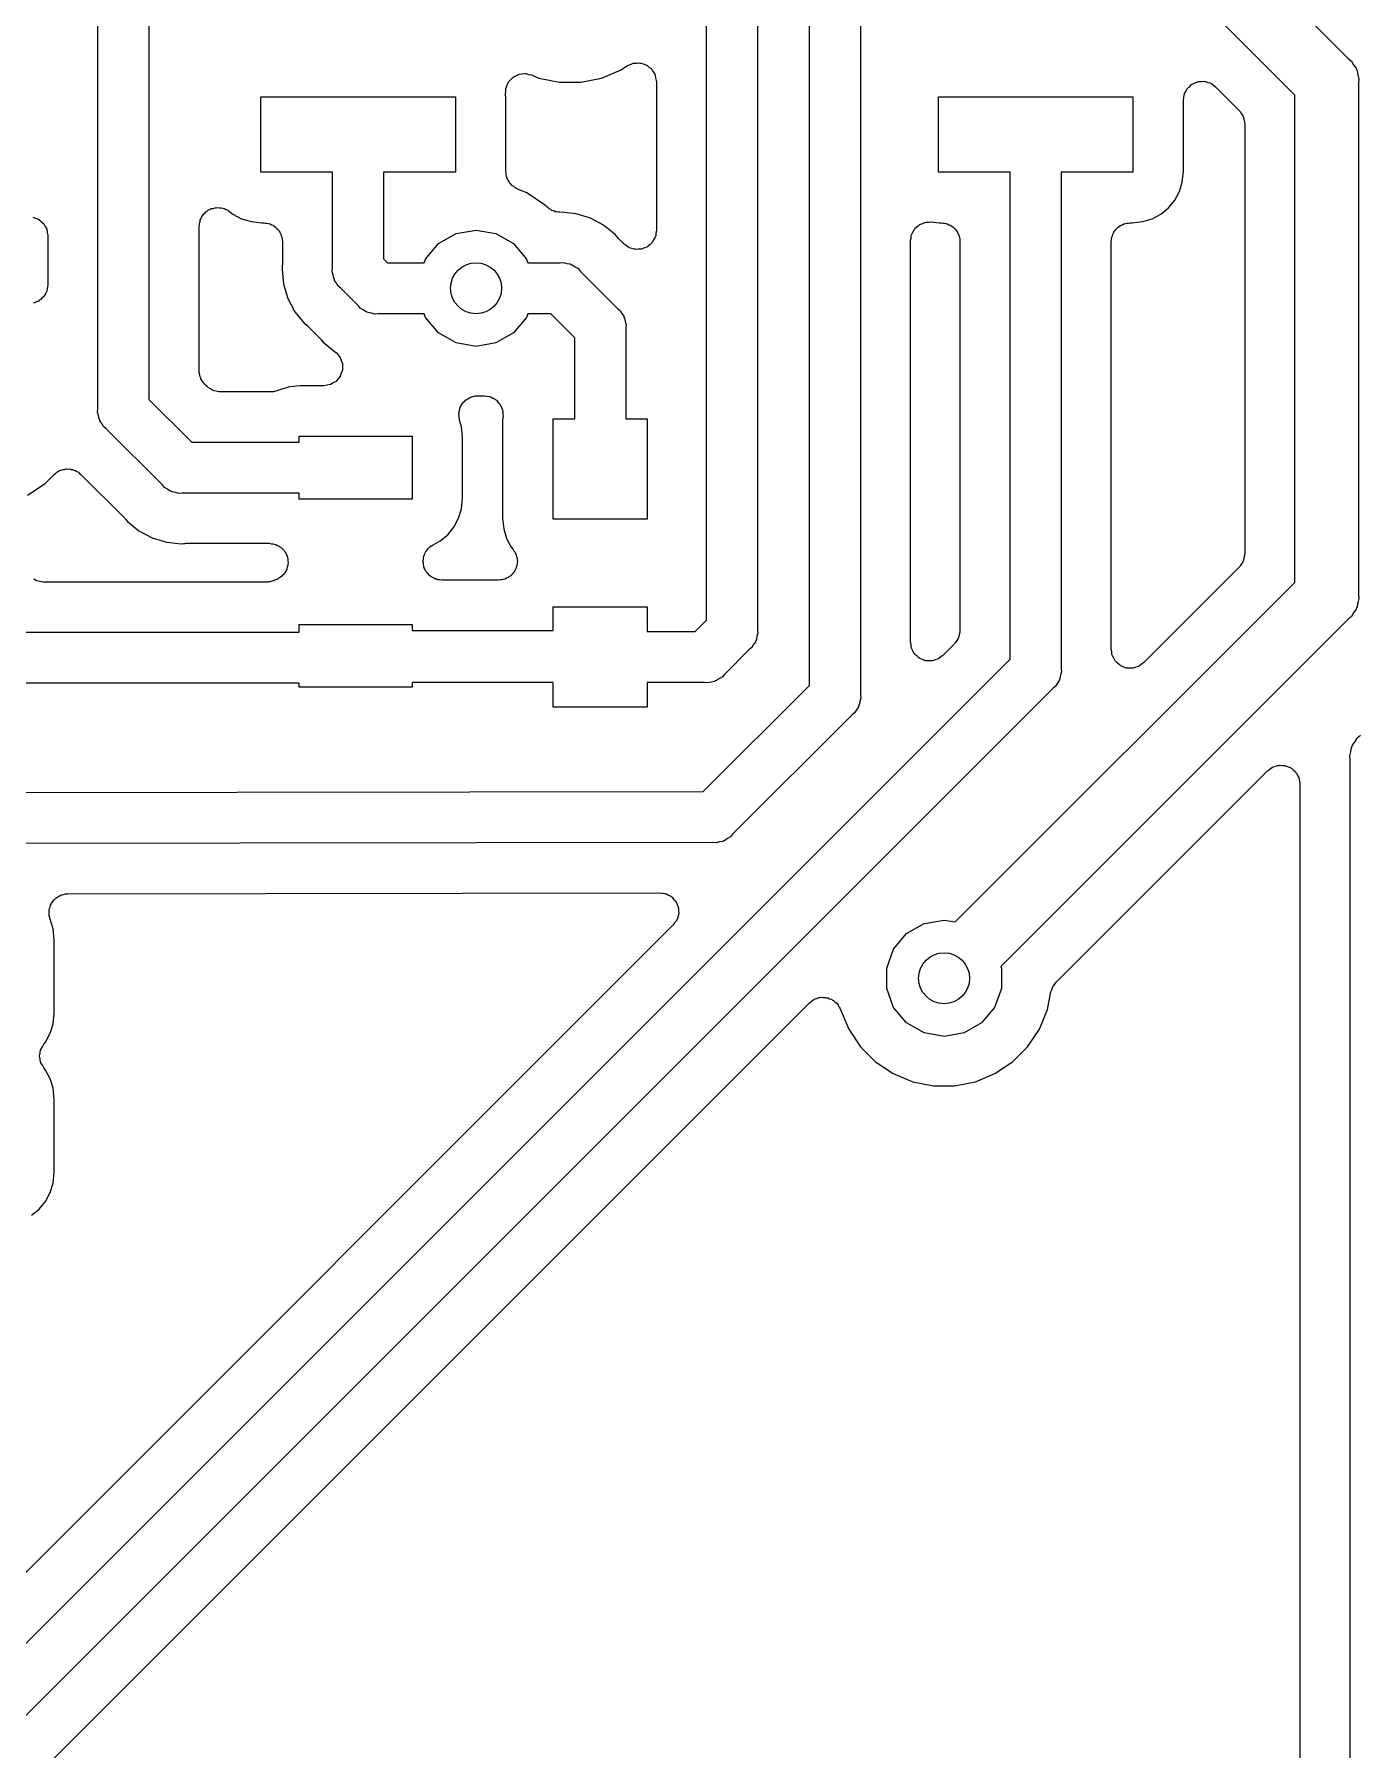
# Model space of a CAD drawing. Extents: x 91 to 190.2, y -113.9 to -59.9.
# Drawn here: x 170.83 to 181.39, y -104.3 to -90.63 of the extents above; entities that cross this region are included whole.
import ezdxf

# ---------------------------------------------------------------- set-up
doc = ezdxf.new("R2010")
doc.units = 0
doc.header["$MEASUREMENT"] = 0
doc.layers.add('BLACK', color=7, linetype='CONTINUOUS')

msp = doc.modelspace()

# ---------------------------------------------------------------- linework, layer by layer
at = {"layer": 'BLACK', "linetype": 'CONTINUOUS'}
for p, q in [((176.187, -95.2958), (176.187, -88.6239)), ((176.593, -88.6992), (176.593, -95.3711)), ((177.007, -95.8158), (177.007, -89.4039)), ((171.337, -93.6111), (171.337, -89.4689)), ((171.743, -89.5442), (171.743, -93.5358)), ((177.413, -89.4792), (177.413, -95.8911)), ((180.467, -89.9832), (181.302, -90.8176)), ((180.876, -91.1102), (180.175, -90.409)), ((175.35, -90.9743), (175.506, -90.9096)), ((175.506, -90.9096), (175.553, -90.8779)), ((175.553, -90.8779), (175.558, -90.876)), ((175.558, -90.876), (175.562, -90.8728)), ((175.562, -90.8728), (175.582, -90.8655)), ((175.582, -90.8655), (175.601, -90.857)), ((175.601, -90.857), (175.606, -90.8566)), ((175.606, -90.8566), (175.611, -90.8549)), ((175.611, -90.8549), (175.632, -90.8549)), ((175.632, -90.8549), (175.653, -90.8536)), ((175.653, -90.8536), (175.658, -90.8549)), ((175.658, -90.8549), (175.663, -90.8549)), ((175.663, -90.8549), (175.683, -90.8622)), ((175.683, -90.8622), (175.703, -90.8681)), ((175.703, -90.8681), (175.707, -90.8711)), ((175.707, -90.8711), (175.712, -90.8728)), ((175.712, -90.8728), (175.728, -90.8864)), ((175.728, -90.8864), (175.745, -90.8989)), ((175.745, -90.8989), (175.748, -90.9031)), ((175.748, -90.9031), (175.752, -90.9063)), ((175.752, -90.9063), (175.762, -90.9246)), ((175.762, -90.9246), (175.774, -90.9423)), ((181.302, -90.8176), (181.328, -90.8392)), ((181.328, -90.8392), (181.344, -90.8684)), ((181.344, -90.8684), (181.364, -90.896)), ((181.364, -90.896), (181.367, -90.907)), ((181.367, -90.907), (181.372, -90.9168)), ((181.372, -90.9168), (181.378, -90.95)), ((174.587, -91.0798), (174.588, -91.0562)), ((174.588, -91.0562), (174.589, -91.0539)), ((174.589, -91.0514), (174.599, -91.0298)), ((174.589, -91.0539), (174.589, -91.0514)), ((174.599, -91.0298), (174.608, -91.008)), ((174.608, -91.008), (174.609, -91.0062)), ((174.609, -91.0062), (174.61, -91.0039)), ((174.61, -91.0039), (174.627, -90.987)), ((174.627, -90.987), (174.643, -90.9696)), ((174.643, -90.9696), (174.645, -90.9685)), ((174.645, -90.9685), (174.647, -90.9667)), ((174.647, -90.9667), (174.668, -90.9565)), ((174.668, -90.9565), (174.689, -90.9456)), ((174.689, -90.9456), (174.691, -90.9452)), ((174.691, -90.9452), (174.694, -90.9442)), ((174.694, -90.9442), (174.717, -90.9418)), ((174.717, -90.9418), (174.741, -90.9388)), ((174.741, -90.9388), (174.743, -90.9393)), ((174.743, -90.9393), (174.746, -90.9391)), ((174.746, -90.9391), (174.768, -90.9449)), ((174.768, -90.9449), (174.791, -90.95)), ((174.791, -90.95), (174.85, -90.9743)), ((174.85, -90.9743), (175.016, -91.0072)), ((175.016, -91.0072), (175.184, -91.0072)), ((175.184, -91.0072), (175.35, -90.9743)), ((175.774, -90.9423), (175.775, -90.9471)), ((175.775, -90.9471), (175.778, -90.9514)), ((175.778, -90.9514), (175.781, -90.9723)), ((175.781, -90.9723), (175.786, -90.9929)), ((175.786, -90.9929), (175.786, -90.9978)), ((175.786, -90.9978), (175.787, -91.0027)), ((175.787, -91.0027), (175.787, -92.1916)), ((180.015, -91.0637), (180.019, -91.059)), ((180.019, -91.059), (180.023, -91.0533)), ((180.023, -91.0533), (180.038, -91.0407)), ((180.038, -91.0407), (180.052, -91.0268)), ((180.052, -91.0268), (180.058, -91.024)), ((180.058, -91.024), (180.063, -91.0198)), ((180.063, -91.0198), (180.081, -91.0131)), ((180.081, -91.0131), (180.099, -91.0048)), ((180.099, -91.0048), (180.105, -91.0042)), ((180.105, -91.0042), (180.112, -91.002)), ((180.112, -91.002), (180.131, -91.002)), ((180.131, -91.002), (180.151, -91.0003)), ((180.151, -91.0003), (180.157, -91.002)), ((180.157, -91.002), (180.164, -91.002)), ((180.164, -91.002), (180.182, -91.0087)), ((180.182, -91.0087), (180.201, -91.0137)), ((180.201, -91.0137), (180.206, -91.0175)), ((180.206, -91.0175), (180.213, -91.0198)), ((180.213, -91.0198), (180.228, -91.0324)), ((180.228, -91.0324), (180.244, -91.0436)), ((180.244, -91.0436), (180.432, -91.232)), ((181.378, -90.95), (181.387, -90.9825)), ((181.387, -90.9825), (181.384, -91.0161)), ((181.384, -91.0161), (181.384, -95.0889)), ((172.635, -91.725), (172.635, -91.125)), ((172.635, -91.125), (174.185, -91.125)), ((174.185, -91.125), (174.185, -91.725)), ((174.585, -91.1033), (174.587, -91.0798)), ((174.588, -91.1324), (174.585, -91.1033)), ((174.588, -91.7204), (174.588, -91.1324)), ((178.035, -91.725), (178.035, -91.125)), ((178.035, -91.125), (179.585, -91.125)), ((179.585, -91.125), (179.585, -91.725)), ((179.988, -91.1497), (179.991, -91.1304)), ((179.988, -91.7176), (179.988, -91.1497)), ((179.991, -91.1304), (179.993, -91.1109)), ((179.993, -91.1109), (179.996, -91.1049)), ((179.996, -91.1049), (179.997, -91.0984)), ((179.997, -91.0984), (180.007, -91.0814)), ((180.007, -91.0814), (180.015, -91.0637)), ((180.876, -94.4278), (180.876, -91.1102)), ((180.432, -91.232), (180.436, -91.2374)), ((180.436, -91.2374), (180.441, -91.2416)), ((180.441, -91.2416), (180.451, -91.2586)), ((180.451, -91.2586), (180.462, -91.2746)), ((180.462, -91.2746), (180.464, -91.281)), ((180.464, -91.281), (180.467, -91.2867)), ((180.467, -91.2867), (180.47, -91.306)), ((180.47, -91.306), (180.475, -91.325)), ((180.475, -91.325), (180.475, -91.3315)), ((180.475, -91.3315), (180.476, -91.338)), ((180.476, -91.338), (180.476, -94.4105)), ((173.207, -91.725), (172.635, -91.725)), ((173.207, -92.4911), (173.207, -91.725)), ((174.185, -91.725), (173.613, -91.725)), ((173.613, -91.725), (173.613, -92.4158)), ((174.589, -91.7301), (174.588, -91.7204)), ((174.589, -91.74), (174.589, -91.7301)), ((174.594, -91.7556), (174.589, -91.74)), ((178.607, -91.725), (178.035, -91.725)), ((178.607, -95.6058), (178.607, -91.725)), ((179.585, -91.725), (179.013, -91.725)), ((179.013, -91.725), (179.013, -95.6811)), ((179.979, -91.8034), (179.988, -91.7176)), ((174.597, -91.7717), (174.594, -91.7556)), ((174.602, -91.7802), (174.597, -91.7717)), ((174.605, -91.7897), (174.602, -91.7802)), ((174.615, -91.8026), (174.605, -91.7897)), ((174.623, -91.8168), (174.615, -91.8026)), ((174.63, -91.8232), (174.623, -91.8168)), ((174.636, -91.831), (174.63, -91.8232)), ((174.65, -91.8398), (174.636, -91.831)), ((174.663, -91.8503), (174.65, -91.8398)), ((174.672, -91.8537), (174.663, -91.8503)), ((174.68, -91.859), (174.672, -91.8537)), ((174.756, -91.8904), (174.68, -91.859)), ((179.919, -91.9483), (179.956, -91.8788)), ((179.956, -91.8788), (179.979, -91.8034)), ((172.23, -92.0219), (172.24, -92.0156)), ((172.24, -92.0156), (172.254, -92.013)), ((172.254, -92.013), (172.267, -92.0083)), ((172.267, -92.0083), (172.279, -92.0083)), ((172.279, -92.0083), (172.292, -92.006)), ((172.292, -92.006), (172.305, -92.0083)), ((172.305, -92.0083), (172.319, -92.0083)), ((172.319, -92.0083), (172.331, -92.0125)), ((172.331, -92.0125), (172.343, -92.0145)), ((172.343, -92.0145), (172.355, -92.0213)), ((174.896, -91.9842), (174.756, -91.8904)), ((174.913, -92.0003), (174.896, -91.9842)), ((174.924, -92.0083), (174.913, -92.0003)), ((174.934, -92.0181), (174.924, -92.0083)), ((174.945, -92.0232), (174.934, -92.0181)), ((179.808, -92.0592), (179.869, -92.0092)), ((179.869, -92.0092), (179.919, -91.9483)), ((170.818, -92.0826), (170.84, -92.0914)), ((170.84, -92.0914), (170.862, -92.0995)), ((170.862, -92.0995), (170.864, -92.1011)), ((170.864, -92.1011), (170.866, -92.102)), ((170.866, -92.102), (170.884, -92.1178)), ((170.884, -92.1178), (170.902, -92.133)), ((170.902, -92.133), (170.903, -92.1351)), ((170.903, -92.1351), (170.905, -92.1368)), ((170.905, -92.1368), (170.916, -92.1576)), ((172.143, -92.156), (172.145, -92.1439)), ((172.143, -93.308), (172.143, -92.156)), ((172.145, -92.1316), (172.15, -92.1184)), ((172.145, -92.1439), (172.145, -92.1316)), ((172.15, -92.1184), (172.152, -92.1047)), ((172.152, -92.1047), (172.158, -92.094)), ((172.158, -92.094), (172.162, -92.0824)), ((172.162, -92.0824), (172.171, -92.0716)), ((172.171, -92.0716), (172.178, -92.0596)), ((172.178, -92.0596), (172.188, -92.0517)), ((172.188, -92.0517), (172.196, -92.0421)), ((172.196, -92.0421), (172.208, -92.035)), ((172.208, -92.035), (172.218, -92.0261)), ((172.218, -92.0261), (172.23, -92.0219)), ((172.355, -92.0213), (172.368, -92.0261)), ((172.368, -92.0261), (172.378, -92.034)), ((172.378, -92.034), (172.388, -92.04)), ((172.388, -92.04), (172.412, -92.0592)), ((172.412, -92.0592), (172.481, -92.0963)), ((172.481, -92.0963), (172.557, -92.1192)), ((172.557, -92.1192), (172.642, -92.1277)), ((172.642, -92.1277), (172.657, -92.1277)), ((172.657, -92.1277), (172.67, -92.1299)), ((172.67, -92.1299), (172.683, -92.1299)), ((172.683, -92.1299), (172.695, -92.1344)), ((172.695, -92.1344), (172.708, -92.1367)), ((172.708, -92.1367), (172.719, -92.1433)), ((172.719, -92.1433), (172.732, -92.1478)), ((172.732, -92.1478), (172.742, -92.1562)), ((172.742, -92.1562), (172.753, -92.1628)), ((174.955, -92.0302), (174.945, -92.0232)), ((174.969, -92.0338), (174.955, -92.0302)), ((174.981, -92.0396), (174.969, -92.0338)), ((174.994, -92.0405), (174.981, -92.0396)), ((175.006, -92.0437), (174.994, -92.0405)), ((175.018, -92.0427), (175.006, -92.0437)), ((175.052, -92.0461), (175.018, -92.0427)), ((175.148, -92.0555), (175.052, -92.0461)), ((175.262, -92.09), (175.148, -92.0555)), ((175.367, -92.146), (175.262, -92.09)), ((175.459, -92.2214), (175.367, -92.146)), ((177.864, -92.1611), (177.879, -92.1468)), ((177.879, -92.1468), (177.884, -92.1444)), ((177.884, -92.1444), (177.888, -92.1407)), ((177.888, -92.1407), (177.907, -92.1337)), ((177.907, -92.1337), (177.926, -92.1253)), ((177.926, -92.1253), (177.932, -92.1248)), ((177.932, -92.1248), (177.937, -92.1229)), ((177.937, -92.1229), (177.958, -92.1229)), ((177.958, -92.1229), (177.978, -92.1213)), ((177.978, -92.1213), (178.042, -92.1277)), ((178.042, -92.1277), (178.057, -92.1277)), ((178.057, -92.1277), (178.07, -92.1299)), ((178.07, -92.1299), (178.083, -92.1299)), ((178.083, -92.1299), (178.095, -92.1344)), ((178.095, -92.1344), (178.108, -92.1367)), ((178.108, -92.1367), (178.119, -92.1433)), ((178.119, -92.1433), (178.132, -92.1478)), ((178.132, -92.1478), (178.142, -92.1562)), ((178.142, -92.1562), (178.153, -92.1628)), ((179.467, -92.1628), (179.478, -92.1562)), ((179.478, -92.1562), (179.488, -92.1478)), ((179.488, -92.1478), (179.501, -92.1433)), ((179.501, -92.1433), (179.512, -92.1367)), ((179.512, -92.1367), (179.525, -92.1344)), ((179.525, -92.1344), (179.537, -92.1299)), ((179.537, -92.1299), (179.55, -92.1299)), ((179.55, -92.1299), (179.563, -92.1277)), ((179.563, -92.1277), (179.578, -92.1277)), ((179.578, -92.1277), (179.663, -92.1192)), ((179.663, -92.1192), (179.739, -92.0963)), ((179.739, -92.0963), (179.808, -92.0592)), ((170.916, -92.1576), (170.928, -92.1781)), ((170.928, -92.1781), (170.928, -92.1805)), ((170.928, -92.1805), (170.929, -92.1827)), ((170.929, -92.1827), (170.933, -92.2061)), ((170.933, -92.2061), (170.937, -92.2294)), ((170.937, -92.2294), (170.937, -92.6225)), ((172.753, -92.1628), (172.762, -92.1728)), ((172.762, -92.1728), (172.772, -92.1812)), ((172.772, -92.1812), (172.778, -92.1926)), ((172.778, -92.1926), (172.787, -92.2027)), ((172.787, -92.2027), (172.791, -92.215)), ((172.791, -92.215), (172.798, -92.2264)), ((172.798, -92.2264), (172.8, -92.2393)), ((172.8, -92.2393), (172.805, -92.2516)), ((172.805, -92.2516), (172.805, -92.2647)), ((172.805, -92.2647), (172.807, -92.2777)), ((172.807, -92.2777), (172.807, -92.463)), ((174.052, -92.2944), (174.191, -92.2137)), ((174.191, -92.2137), (174.35, -92.1857)), ((174.35, -92.1857), (174.509, -92.2137)), ((174.509, -92.2137), (174.648, -92.2944)), ((175.473, -92.2387), (175.459, -92.2214)), ((175.478, -92.2436), (175.473, -92.2387)), ((175.483, -92.2496), (175.478, -92.2436)), ((175.531, -92.2977), (175.483, -92.2496)), ((175.752, -92.288), (175.737, -92.3006)), ((175.755, -92.2823), (175.752, -92.288)), ((175.76, -92.2777), (175.755, -92.2823)), ((175.768, -92.2599), (175.76, -92.2777)), ((175.778, -92.2429), (175.768, -92.2599)), ((175.779, -92.2364), (175.778, -92.2429)), ((175.782, -92.2304), (175.779, -92.2364)), ((175.783, -92.2109), (175.782, -92.2304)), ((175.787, -92.1916), (175.783, -92.2109)), ((177.813, -92.2706), (177.817, -92.2505)), ((177.813, -95.4716), (177.813, -92.2706)), ((177.817, -92.2505), (177.819, -92.2302)), ((177.819, -92.2302), (177.821, -92.225)), ((177.821, -92.225), (177.822, -92.2193)), ((177.822, -92.2193), (177.832, -92.2016)), ((177.832, -92.2016), (177.841, -92.1832)), ((177.841, -92.1832), (177.845, -92.1792)), ((177.845, -92.1792), (177.848, -92.1742)), ((177.848, -92.1742), (177.864, -92.1611)), ((178.153, -92.1628), (178.162, -92.1728)), ((178.162, -92.1728), (178.172, -92.1812)), ((178.172, -92.1812), (178.178, -92.1926)), ((178.178, -92.1926), (178.187, -92.2027)), ((178.187, -92.2027), (178.191, -92.215)), ((178.191, -92.215), (178.198, -92.2264)), ((178.198, -92.2264), (178.2, -92.2393)), ((178.2, -92.2393), (178.205, -92.2516)), ((178.205, -92.2516), (178.205, -92.2647)), ((178.205, -92.2647), (178.207, -92.2777)), ((178.207, -92.2777), (178.207, -95.378)), ((179.413, -92.2777), (179.415, -92.2647)), ((179.413, -95.5298), (179.413, -92.2777)), ((179.415, -92.2516), (179.42, -92.2393)), ((179.415, -92.2647), (179.415, -92.2516)), ((179.42, -92.2393), (179.422, -92.2264)), ((179.422, -92.2264), (179.429, -92.215)), ((179.429, -92.215), (179.433, -92.2027)), ((179.433, -92.2027), (179.442, -92.1926)), ((179.442, -92.1926), (179.448, -92.1812)), ((179.448, -92.1812), (179.458, -92.1728)), ((179.458, -92.1728), (179.467, -92.1628)), ((173.613, -92.4158), (173.644, -92.4468)), ((173.937, -92.4468), (173.948, -92.4179)), ((173.948, -92.4179), (174.052, -92.2944)), ((174.648, -92.2944), (174.752, -92.4179)), ((174.752, -92.4179), (174.763, -92.4468)), ((175.547, -92.3089), (175.531, -92.2977)), ((175.562, -92.3215), (175.547, -92.3089)), ((175.568, -92.3238), (175.562, -92.3215)), ((175.573, -92.3276), (175.568, -92.3238)), ((175.592, -92.3326), (175.573, -92.3276)), ((175.611, -92.3393), (175.592, -92.3326)), ((175.617, -92.3393), (175.611, -92.3393)), ((175.624, -92.341), (175.617, -92.3393)), ((175.643, -92.3393), (175.624, -92.341)), ((175.663, -92.3393), (175.643, -92.3393)), ((175.669, -92.3371), (175.663, -92.3393)), ((175.676, -92.3365), (175.669, -92.3371)), ((175.693, -92.3282), (175.676, -92.3365)), ((175.712, -92.3215), (175.693, -92.3282)), ((175.717, -92.3173), (175.712, -92.3215)), ((175.723, -92.3145), (175.717, -92.3173)), ((175.737, -92.3006), (175.723, -92.3145)), ((172.806, -92.4777), (172.804, -92.5)), ((172.804, -92.5), (172.816, -92.6183)), ((172.807, -92.463), (172.806, -92.4703)), ((172.806, -92.4703), (172.806, -92.4777)), ((173.204, -92.518), (173.207, -92.4911)), ((173.211, -92.544), (173.204, -92.518)), ((173.216, -92.5706), (173.211, -92.544)), ((173.644, -92.4468), (173.937, -92.4468)), ((174.763, -92.4468), (175.021, -92.4468)), ((175.021, -92.4468), (175.048, -92.4445)), ((175.048, -92.4445), (175.074, -92.4514)), ((175.074, -92.4514), (175.101, -92.4561)), ((175.101, -92.4561), (175.108, -92.4606)), ((175.108, -92.4606), (175.117, -92.463)), ((175.117, -92.463), (175.139, -92.4785)), ((175.139, -92.4785), (175.163, -92.4919)), ((175.163, -92.4919), (175.18, -92.5126)), ((175.18, -92.5126), (175.477, -92.8101)), ((170.913, -92.7031), (170.907, -92.7103)), ((170.92, -92.6879), (170.913, -92.7031)), ((170.928, -92.6738), (170.92, -92.6879)), ((170.929, -92.664), (170.928, -92.6738)), ((170.933, -92.6549), (170.929, -92.664)), ((170.934, -92.6386), (170.933, -92.6549)), ((170.937, -92.6225), (170.934, -92.6386)), ((172.816, -92.6183), (172.85, -92.732)), ((173.221, -92.5784), (173.216, -92.5706)), ((173.223, -92.5872), (173.221, -92.5784)), ((173.238, -92.6093), (173.223, -92.5872)), ((173.252, -92.6326), (173.238, -92.6093)), ((173.273, -92.65), (173.252, -92.6326)), ((173.41, -92.7874), (173.273, -92.65)), ((170.832, -92.7655), (170.822, -92.7668)), ((170.846, -92.758), (170.832, -92.7655)), ((170.862, -92.7524), (170.846, -92.758)), ((170.869, -92.746), (170.862, -92.7524)), ((170.878, -92.7415), (170.869, -92.746)), ((170.889, -92.7294), (170.878, -92.7415)), ((170.902, -92.7189), (170.889, -92.7294)), ((170.907, -92.7103), (170.902, -92.7189)), ((172.85, -92.732), (172.874, -92.7776)), ((172.874, -92.7776), (172.874, -92.7776)), ((172.874, -92.7776), (172.874, -92.7776)), ((172.874, -92.7776), (172.906, -92.8367)), ((172.906, -92.8367), (172.981, -92.9286)), ((173.427, -92.8081), (173.41, -92.7874)), ((173.451, -92.8215), (173.427, -92.8081)), ((173.473, -92.837), (173.451, -92.8215)), ((173.482, -92.8394), (173.473, -92.837)), ((173.489, -92.8439), (173.482, -92.8394)), ((175.477, -92.8101), (175.498, -92.8274)), ((175.498, -92.8274), (175.512, -92.8507)), ((172.981, -92.9286), (172.999, -92.9428)), ((172.999, -92.9428), (173.004, -92.9484)), ((173.004, -92.9484), (173.01, -92.9527)), ((173.01, -92.9527), (173.107, -93.0504)), ((173.516, -92.8486), (173.489, -92.8439)), ((173.542, -92.8555), (173.516, -92.8486)), ((173.569, -92.8532), (173.542, -92.8555)), ((173.937, -92.8532), (173.569, -92.8532)), ((173.948, -92.8821), (173.937, -92.8532)), ((174.052, -93.0056), (173.948, -92.8821)), ((174.752, -92.8821), (174.648, -93.0056)), ((174.763, -92.8532), (174.752, -92.8821)), ((174.946, -92.8532), (174.763, -92.8532)), ((175.137, -93.0442), (174.946, -92.8532)), ((175.512, -92.8507), (175.527, -92.8728)), ((175.527, -92.8728), (175.529, -92.8816)), ((175.529, -92.8816), (175.534, -92.8894)), ((175.534, -92.8894), (175.539, -92.916)), ((175.539, -92.916), (175.546, -92.942)), ((175.546, -92.942), (175.543, -92.9689)), ((175.543, -92.9689), (175.543, -93.69)), ((173.107, -93.0504), (173.112, -93.0564)), ((173.112, -93.0564), (173.117, -93.0613)), ((173.117, -93.0613), (173.131, -93.0786)), ((173.131, -93.0786), (173.232, -93.1614)), ((174.191, -93.0863), (174.052, -93.0056)), ((174.35, -93.1143), (174.191, -93.0863)), ((174.509, -93.0863), (174.35, -93.1143)), ((174.648, -93.0056), (174.509, -93.0863)), ((175.137, -93.69), (175.137, -93.0442)), ((173.232, -93.1614), (173.233, -93.162)), ((173.233, -93.162), (173.234, -93.1624)), ((173.234, -93.1624), (173.25, -93.1818)), ((173.25, -93.1818), (173.266, -93.2009)), ((173.266, -93.2009), (173.267, -93.2017)), ((173.267, -93.2017), (173.267, -93.2023)), ((173.267, -93.2023), (173.276, -93.2261)), ((173.276, -93.2261), (173.285, -93.2497)), ((173.285, -93.2497), (173.285, -93.2505)), ((173.285, -93.2505), (173.285, -93.2513)), ((172.144, -93.3145), (172.143, -93.308)), ((172.144, -93.3211), (172.144, -93.3145)), ((172.149, -93.34), (172.144, -93.3211)), ((172.152, -93.3593), (172.149, -93.34)), ((172.156, -93.365), (172.152, -93.3593)), ((172.157, -93.3714), (172.156, -93.365)), ((172.168, -93.3875), (172.157, -93.3714)), ((172.178, -93.4044), (172.168, -93.3875)), ((173.251, -93.3717), (173.235, -93.3912)), ((173.267, -93.3523), (173.251, -93.3717)), ((173.268, -93.3509), (173.267, -93.3516)), ((173.267, -93.3516), (173.267, -93.3523)), ((173.276, -93.3271), (173.268, -93.3509)), ((173.285, -93.3034), (173.276, -93.3271)), ((173.285, -93.2513), (173.285, -93.2765)), ((173.285, -93.2765), (173.285, -93.3018)), ((173.285, -93.3018), (173.285, -93.3026)), ((173.285, -93.3026), (173.285, -93.3034)), ((172.183, -93.4087), (172.178, -93.4044)), ((172.187, -93.4141), (172.183, -93.4087)), ((172.206, -93.4329), (172.187, -93.4141)), ((172.211, -93.4367), (172.206, -93.4329)), ((172.216, -93.4417), (172.211, -93.4367)), ((172.233, -93.4515), (172.216, -93.4417)), ((172.249, -93.4627), (172.233, -93.4515)), ((172.255, -93.4645), (172.249, -93.4627)), ((172.261, -93.4678), (172.255, -93.4645)), ((172.28, -93.4712), (172.261, -93.4678)), ((172.299, -93.4762), (172.28, -93.4712)), ((172.305, -93.4757), (172.299, -93.4762)), ((172.312, -93.4768), (172.305, -93.4757)), ((172.715, -93.4768), (172.312, -93.4768)), ((172.725, -93.4749), (172.715, -93.4768)), ((172.736, -93.4753), (172.725, -93.4749)), ((172.751, -93.4705), (172.736, -93.4753)), ((172.766, -93.4678), (172.751, -93.4705)), ((172.775, -93.4624), (172.766, -93.4678)), ((172.785, -93.4591), (172.775, -93.4624)), ((172.786, -93.4587), (172.785, -93.4591)), ((172.862, -93.4358), (172.786, -93.4587)), ((172.947, -93.4273), (172.862, -93.4358)), ((173.137, -93.4273), (172.947, -93.4273)), ((173.138, -93.4272), (173.137, -93.4273)), ((173.139, -93.4273), (173.138, -93.4272)), ((173.164, -93.4227), (173.139, -93.4273)), ((173.188, -93.4183), (173.164, -93.4227)), ((173.189, -93.4179), (173.188, -93.4183)), ((173.19, -93.4177), (173.189, -93.4179)), ((173.212, -93.4049), (173.19, -93.4177)), ((173.234, -93.3922), (173.212, -93.4049)), ((173.235, -93.3912), (173.234, -93.3916)), ((173.234, -93.3916), (173.234, -93.3922)), ((174.281, -93.5337), (174.295, -93.5234)), ((174.295, -93.5234), (174.303, -93.5208)), ((174.303, -93.5208), (174.311, -93.5162)), ((174.311, -93.5162), (174.328, -93.5133)), ((174.328, -93.5133), (174.344, -93.5083)), ((174.344, -93.5083), (174.353, -93.5088)), ((174.353, -93.5088), (174.362, -93.5072)), ((174.362, -93.5072), (174.416, -93.5072)), ((174.416, -93.5072), (174.436, -93.5107)), ((174.436, -93.5107), (174.456, -93.5127)), ((174.456, -93.5127), (174.461, -93.5152)), ((174.461, -93.5152), (174.467, -93.5162)), ((174.467, -93.5162), (174.485, -93.5264)), ((171.334, -93.638), (171.337, -93.6111)), ((171.341, -93.664), (171.334, -93.638)), ((171.743, -93.5358), (172.084, -93.8768)), ((174.213, -93.649), (174.215, -93.6402)), ((174.215, -93.6661), (174.213, -93.649)), ((174.215, -93.6312), (174.22, -93.615)), ((174.215, -93.6402), (174.215, -93.6312)), ((174.22, -93.615), (174.224, -93.5983)), ((174.224, -93.5983), (174.229, -93.5907)), ((174.229, -93.5907), (174.232, -93.5822)), ((174.232, -93.5822), (174.243, -93.569)), ((174.243, -93.569), (174.253, -93.5547)), ((174.253, -93.5547), (174.26, -93.5492)), ((174.26, -93.5492), (174.266, -93.5423)), ((174.266, -93.5423), (174.281, -93.5337)), ((174.485, -93.5264), (174.503, -93.5353)), ((174.503, -93.5353), (174.507, -93.5394)), ((174.507, -93.5394), (174.512, -93.5423)), ((174.512, -93.5423), (174.525, -93.5579)), ((174.525, -93.5579), (174.539, -93.5725)), ((174.539, -93.5725), (174.542, -93.5778)), ((174.542, -93.5778), (174.545, -93.5822)), ((174.545, -93.5822), (174.552, -93.6014)), ((174.552, -93.6014), (174.561, -93.62)), ((174.561, -93.62), (174.561, -93.6257)), ((174.561, -93.6257), (174.563, -93.6312)), ((174.563, -93.6312), (174.563, -93.6516)), ((174.563, -93.6516), (174.565, -93.6719)), ((171.346, -93.6906), (171.341, -93.664)), ((171.351, -93.6984), (171.346, -93.6906)), ((171.353, -93.7072), (171.351, -93.6984)), ((171.368, -93.7293), (171.353, -93.7072)), ((171.382, -93.7526), (171.368, -93.7293)), ((171.403, -93.77), (171.382, -93.7526)), ((171.85, -94.2174), (171.403, -93.77)), ((174.215, -93.6832), (174.215, -93.6661)), ((174.218, -93.6918), (174.215, -93.6832)), ((174.219, -93.7007), (174.218, -93.6918)), ((174.234, -93.7516), (174.219, -93.7007)), ((174.243, -93.8374), (174.234, -93.7516)), ((174.565, -93.6719), (174.562, -93.6974)), ((174.562, -93.6974), (174.562, -94.4826)), ((174.965, -94.49), (174.965, -93.69)), ((174.965, -93.69), (175.137, -93.69)), ((175.543, -93.69), (175.715, -93.69)), ((175.715, -93.69), (175.715, -94.49)), ((172.084, -93.8768), (172.94, -93.8768)), ((172.94, -93.8768), (172.94, -93.83)), ((172.94, -93.83), (173.84, -93.83)), ((173.84, -93.83), (173.84, -94.33)), ((174.243, -94.3226), (174.243, -93.8374)), ((170.776, -94.2996), (170.916, -94.2058)), ((170.916, -94.2058), (170.989, -94.1337)), ((170.989, -94.1337), (170.999, -94.1262)), ((170.999, -94.1262), (171.009, -94.1169)), ((171.009, -94.1169), (171.02, -94.1114)), ((171.02, -94.1114), (171.031, -94.1038)), ((171.031, -94.1038), (171.044, -94.1004)), ((171.044, -94.1004), (171.056, -94.0949)), ((171.056, -94.0949), (171.069, -94.0938)), ((171.069, -94.0938), (171.082, -94.0904)), ((171.082, -94.0904), (171.095, -94.0915)), ((171.095, -94.0915), (171.108, -94.0904)), ((171.108, -94.0904), (171.12, -94.0938)), ((171.12, -94.0938), (171.133, -94.0949)), ((171.133, -94.0949), (171.145, -94.1004)), ((171.145, -94.1004), (171.158, -94.1038)), ((171.158, -94.1038), (171.169, -94.1114)), ((171.169, -94.1114), (171.181, -94.1169)), ((171.181, -94.1169), (171.19, -94.1262)), ((171.19, -94.1262), (171.201, -94.1337)), ((171.201, -94.1337), (171.547, -94.4804)), ((171.867, -94.2381), (171.85, -94.2174)), ((171.891, -94.2515), (171.867, -94.2381)), ((171.913, -94.267), (171.891, -94.2515)), ((171.922, -94.2693), (171.913, -94.267)), ((171.929, -94.2739), (171.922, -94.2693)), ((171.956, -94.2786), (171.929, -94.2739)), ((171.982, -94.2855), (171.956, -94.2786)), ((172.009, -94.2832), (171.982, -94.2855)), ((172.94, -94.2832), (172.009, -94.2832)), ((172.94, -94.33), (172.94, -94.2832)), ((173.84, -94.33), (172.94, -94.33)), ((174.234, -94.4084), (174.243, -94.3226)), ((171.547, -94.4804), (171.552, -94.4864)), ((174.211, -94.4838), (174.234, -94.4084)), ((180.476, -94.4105), (180.476, -94.4105)), ((180.476, -94.4105), (180.476, -94.767)), ((180.876, -94.9948), (180.876, -94.4278)), ((180.876, -94.4278), (180.876, -94.4278)), ((171.552, -94.4864), (171.557, -94.4913)), ((171.557, -94.4913), (171.571, -94.5086)), ((171.571, -94.5086), (171.663, -94.584)), ((171.663, -94.584), (171.768, -94.64)), ((174.063, -94.6642), (174.124, -94.6142)), ((174.124, -94.6142), (174.174, -94.5533)), ((174.174, -94.5533), (174.211, -94.4838)), ((174.562, -94.4826), (174.571, -94.5684)), ((174.571, -94.5684), (174.594, -94.6438)), ((175.715, -94.49), (174.965, -94.49)), ((171.768, -94.64), (171.857, -94.6669)), ((171.857, -94.6669), (171.857, -94.6669)), ((171.857, -94.6669), (171.882, -94.6745)), ((171.882, -94.6745), (172, -94.6861)), ((172, -94.6861), (172.022, -94.6839)), ((172.022, -94.6839), (172.03, -94.6845)), ((172.03, -94.6845), (172.037, -94.6832)), ((172.037, -94.6832), (172.703, -94.6832)), ((172.703, -94.6832), (172.718, -94.6859)), ((172.718, -94.6859), (172.734, -94.6864)), ((172.734, -94.6864), (172.743, -94.6904)), ((172.743, -94.6904), (172.754, -94.6922)), ((172.754, -94.6922), (172.767, -94.7)), ((172.767, -94.7), (172.782, -94.7058)), ((172.782, -94.7058), (172.79, -94.713)), ((172.79, -94.713), (172.799, -94.7183)), ((172.799, -94.7183), (172.809, -94.7302)), ((172.809, -94.7302), (172.821, -94.7406)), ((172.821, -94.7406), (172.826, -94.75)), ((172.826, -94.75), (172.833, -94.7582)), ((173.944, -94.7618), (173.947, -94.7518)), ((173.947, -94.7518), (173.957, -94.7399)), ((173.957, -94.7399), (173.966, -94.7267)), ((173.966, -94.7267), (173.974, -94.7201)), ((173.974, -94.7201), (173.981, -94.7119)), ((173.981, -94.7119), (173.994, -94.7041)), ((173.994, -94.7041), (174.007, -94.6945)), ((174.007, -94.6945), (174.063, -94.6642)), ((174.594, -94.6438), (174.631, -94.7133)), ((174.631, -94.7133), (174.646, -94.7316)), ((174.646, -94.7316), (174.652, -94.7424)), ((174.652, -94.7424), (174.66, -94.7518)), ((174.66, -94.7518), (174.665, -94.7649)), ((172.833, -94.7582), (172.838, -94.7728)), ((172.842, -94.8891), (172.836, -94.8982)), ((172.838, -94.7728), (172.845, -94.7865)), ((172.845, -94.8739), (172.842, -94.8891)), ((172.845, -94.7865), (172.847, -94.7971)), ((172.85, -94.8592), (172.845, -94.8739)), ((172.847, -94.7971), (172.85, -94.8072)), ((172.85, -94.8072), (172.85, -94.8227)), ((172.85, -94.8227), (172.853, -94.8381)), ((172.853, -94.8381), (172.85, -94.8486)), ((172.85, -94.8486), (172.85, -94.8592)), ((173.927, -94.8219), (173.93, -94.8114)), ((173.93, -94.8373), (173.927, -94.8219)), ((173.93, -94.8008), (173.935, -94.7861)), ((173.93, -94.8114), (173.93, -94.8008)), ((173.93, -94.8528), (173.93, -94.8373)), ((173.933, -94.8629), (173.93, -94.8528)), ((173.935, -94.8735), (173.933, -94.8629)), ((173.935, -94.7861), (173.938, -94.7709)), ((173.942, -94.8872), (173.935, -94.8735)), ((173.938, -94.7709), (173.944, -94.7618)), ((173.947, -94.9018), (173.942, -94.8872)), ((174.664, -94.8902), (174.66, -94.9018)), ((174.67, -94.8796), (174.664, -94.8902)), ((174.665, -94.7649), (174.671, -94.777)), ((174.673, -94.8659), (174.67, -94.8796)), ((174.671, -94.777), (174.673, -94.7892)), ((174.673, -94.7892), (174.678, -94.8008)), ((174.678, -94.8528), (174.673, -94.8659)), ((174.678, -94.8008), (174.678, -94.8147)), ((174.678, -94.8147), (174.68, -94.8284)), ((174.68, -94.8284), (174.678, -94.8405)), ((174.678, -94.8405), (174.678, -94.8528)), ((180.432, -94.873), (179.669, -95.6358)), ((180.436, -94.8676), (180.432, -94.873)), ((180.441, -94.8634), (180.436, -94.8676)), ((180.451, -94.8464), (180.441, -94.8634)), ((180.462, -94.8304), (180.451, -94.8464)), ((180.464, -94.824), (180.462, -94.8304)), ((180.467, -94.8183), (180.464, -94.824)), ((180.47, -94.799), (180.467, -94.8183)), ((180.475, -94.78), (180.47, -94.799)), ((180.476, -94.767), (180.475, -94.7735)), ((180.475, -94.7735), (180.475, -94.78)), ((170.848, -94.9828), (170.827, -94.9701)), ((170.849, -94.9829), (170.848, -94.9828)), ((170.85, -94.9833), (170.849, -94.9829)), ((170.875, -94.9874), (170.85, -94.9833)), ((170.9, -94.9918), (170.875, -94.9874)), ((172.687, -94.9918), (170.9, -94.9918)), ((172.697, -94.9899), (172.687, -94.9918)), ((172.708, -94.9903), (172.697, -94.9899)), ((172.723, -94.9855), (172.708, -94.9903)), ((172.738, -94.9828), (172.723, -94.9855)), ((172.747, -94.9774), (172.738, -94.9828)), ((172.757, -94.9741), (172.747, -94.9774)), ((172.773, -94.9655), (172.757, -94.9741)), ((172.786, -94.9559), (172.773, -94.9655)), ((172.799, -94.9481), (172.786, -94.9559)), ((172.806, -94.9399), (172.799, -94.9481)), ((172.814, -94.9333), (172.806, -94.9399)), ((172.823, -94.9201), (172.814, -94.9333)), ((172.833, -94.9082), (172.823, -94.9201)), ((172.836, -94.8982), (172.833, -94.9082)), ((173.954, -94.91), (173.947, -94.9018)), ((173.959, -94.9194), (173.954, -94.91)), ((173.971, -94.9298), (173.959, -94.9194)), ((173.981, -94.9417), (173.971, -94.9298)), ((173.99, -94.947), (173.981, -94.9417)), ((173.998, -94.9542), (173.99, -94.947)), ((174.013, -94.96), (173.998, -94.9542)), ((174.026, -94.9678), (174.013, -94.96)), ((174.037, -94.9696), (174.026, -94.9678)), ((174.046, -94.9736), (174.037, -94.9696)), ((174.062, -94.9741), (174.046, -94.9736)), ((174.077, -94.9768), (174.062, -94.9741)), ((174.53, -94.9768), (174.077, -94.9768)), ((174.542, -94.9747), (174.53, -94.9768)), ((174.554, -94.9748), (174.542, -94.9747)), ((174.567, -94.9702), (174.554, -94.9748)), ((174.581, -94.9678), (174.567, -94.9702)), ((174.592, -94.9616), (174.581, -94.9678)), ((174.603, -94.9575), (174.592, -94.9616)), ((174.614, -94.9487), (174.603, -94.9575)), ((174.626, -94.9417), (174.614, -94.9487)), ((174.634, -94.9323), (174.626, -94.9417)), ((174.644, -94.9245), (174.634, -94.9323)), ((174.651, -94.9125), (174.644, -94.9245)), ((174.66, -94.9018), (174.651, -94.9125)), ((178.169, -97.7015), (180.876, -94.9948)), ((181.378, -95.155), (181.372, -95.1882)), ((181.387, -95.1225), (181.378, -95.155)), ((181.384, -95.0889), (181.387, -95.1225)), ((174.965, -95.3768), (174.965, -95.19)), ((174.965, -95.19), (175.715, -95.19)), ((175.715, -95.19), (175.715, -95.3868)), ((176.096, -95.3868), (176.187, -95.2958)), ((181.302, -95.2874), (178.533, -98.0566)), ((181.328, -95.2658), (181.302, -95.2874)), ((181.344, -95.2366), (181.328, -95.2658)), ((181.364, -95.209), (181.344, -95.2366)), ((181.367, -95.198), (181.364, -95.209)), ((181.372, -95.1882), (181.367, -95.198)), ((170.585, -95.3918), (172.94, -95.3918)), ((172.94, -95.3918), (172.94, -95.33)), ((172.94, -95.33), (173.84, -95.33)), ((173.84, -95.33), (173.84, -95.3768)), ((173.84, -95.3768), (174.965, -95.3768)), ((175.715, -95.3868), (176.096, -95.3868)), ((176.589, -95.424), (176.584, -95.4506)), ((176.596, -95.398), (176.589, -95.424)), ((176.593, -95.3711), (176.596, -95.398)), ((178.194, -95.435), (178.193, -95.4414)), ((178.198, -95.4293), (178.194, -95.435)), ((178.201, -95.41), (178.198, -95.4293)), ((178.206, -95.3911), (178.201, -95.41)), ((178.207, -95.378), (178.206, -95.3845)), ((178.206, -95.3845), (178.206, -95.3911)), ((176.527, -95.53), (176.33, -95.7274)), ((176.548, -95.5126), (176.527, -95.53)), ((176.562, -95.4893), (176.548, -95.5126)), ((176.577, -95.4672), (176.562, -95.4893)), ((176.579, -95.4584), (176.577, -95.4672)), ((176.584, -95.4506), (176.579, -95.4584)), ((177.817, -95.4909), (177.813, -95.4716)), ((177.818, -95.5104), (177.817, -95.4909)), ((177.821, -95.5164), (177.818, -95.5104)), ((177.822, -95.5229), (177.821, -95.5164)), ((177.832, -95.5399), (177.822, -95.5229)), ((177.84, -95.5577), (177.832, -95.5399)), ((177.845, -95.5623), (177.84, -95.5577)), ((177.848, -95.568), (177.845, -95.5623)), ((177.863, -95.5806), (177.848, -95.568)), ((178.163, -95.4841), (178.069, -95.5777)), ((178.167, -95.4787), (178.163, -95.4841)), ((178.172, -95.4744), (178.167, -95.4787)), ((178.182, -95.4575), (178.172, -95.4744)), ((178.193, -95.4414), (178.182, -95.4575)), ((179.417, -95.5491), (179.413, -95.5298)), ((179.418, -95.5686), (179.417, -95.5491)), ((179.421, -95.5746), (179.418, -95.5686)), ((179.422, -95.5811), (179.421, -95.5746)), ((169.366, -104.847), (178.607, -95.6058)), ((177.877, -95.5945), (177.863, -95.5806)), ((177.883, -95.5973), (177.877, -95.5945)), ((177.888, -95.6015), (177.883, -95.5973)), ((177.907, -95.6082), (177.888, -95.6015)), ((177.924, -95.6165), (177.907, -95.6082)), ((177.931, -95.6171), (177.924, -95.6165)), ((177.937, -95.6193), (177.931, -95.6171)), ((177.957, -95.6193), (177.937, -95.6193)), ((177.976, -95.621), (177.957, -95.6193)), ((177.983, -95.6193), (177.976, -95.621)), ((177.989, -95.6193), (177.983, -95.6193)), ((178.008, -95.6126), (177.989, -95.6193)), ((178.027, -95.6076), (178.008, -95.6126)), ((178.032, -95.6038), (178.027, -95.6076)), ((178.038, -95.6015), (178.032, -95.6038)), ((178.053, -95.5889), (178.038, -95.6015)), ((178.069, -95.5777), (178.053, -95.5889)), ((179.016, -95.708), (179.009, -95.734)), ((179.013, -95.6811), (179.016, -95.708)), ((179.432, -95.598), (179.422, -95.5811)), ((179.44, -95.6158), (179.432, -95.598)), ((179.445, -95.6205), (179.44, -95.6158)), ((179.448, -95.6262), (179.445, -95.6205)), ((179.463, -95.6388), (179.448, -95.6262)), ((179.477, -95.6526), (179.463, -95.6388)), ((179.483, -95.6554), (179.477, -95.6526)), ((179.488, -95.6597), (179.483, -95.6554)), ((179.507, -95.6664), (179.488, -95.6597)), ((179.524, -95.6747), (179.507, -95.6664)), ((179.531, -95.6752), (179.524, -95.6747)), ((179.537, -95.6775), (179.531, -95.6752)), ((179.557, -95.6775), (179.537, -95.6775)), ((179.576, -95.6792), (179.557, -95.6775)), ((179.583, -95.6775), (179.576, -95.6792)), ((179.589, -95.6775), (179.583, -95.6775)), ((179.608, -95.6708), (179.589, -95.6775)), ((179.627, -95.6657), (179.608, -95.6708)), ((179.632, -95.6619), (179.627, -95.6657)), ((179.638, -95.6597), (179.632, -95.6619)), ((179.653, -95.6471), (179.638, -95.6597)), ((179.669, -95.6358), (179.653, -95.6471)), ((178.947, -95.84), (169.6, -105.187)), ((172.94, -95.7982), (170.585, -95.7982)), ((172.94, -95.83), (172.94, -95.7982)), ((173.84, -95.83), (172.94, -95.83)), ((174.965, -95.7932), (173.84, -95.7932)), ((173.84, -95.7932), (173.84, -95.83)), ((174.965, -95.99), (174.965, -95.7932)), ((176.171, -95.7932), (175.715, -95.7932)), ((175.715, -95.7932), (175.715, -95.99)), ((176.161, -96.6619), (177.007, -95.8158)), ((176.198, -95.7955), (176.171, -95.7932)), ((176.224, -95.7886), (176.198, -95.7955)), ((176.251, -95.7839), (176.224, -95.7886)), ((176.258, -95.7794), (176.251, -95.7839)), ((176.267, -95.777), (176.258, -95.7794)), ((176.289, -95.7615), (176.267, -95.777)), ((176.313, -95.7481), (176.289, -95.7615)), ((176.33, -95.7274), (176.313, -95.7481)), ((178.968, -95.8226), (178.947, -95.84)), ((178.982, -95.7993), (178.968, -95.8226)), ((178.997, -95.7772), (178.982, -95.7993)), ((178.999, -95.7684), (178.997, -95.7772)), ((179.004, -95.7606), (178.999, -95.7684)), ((179.009, -95.734), (179.004, -95.7606)), ((177.399, -95.9784), (177.397, -95.9872)), ((177.404, -95.9706), (177.399, -95.9784)), ((177.409, -95.944), (177.404, -95.9706)), ((177.416, -95.918), (177.409, -95.944)), ((177.413, -95.8911), (177.416, -95.918)), ((175.715, -95.99), (174.965, -95.99)), ((177.347, -96.0499), (176.395, -97.0023)), ((177.368, -96.0326), (177.347, -96.0499)), ((177.382, -96.0093), (177.368, -96.0326)), ((177.397, -95.9872), (177.382, -96.0093)), ((181.356, -96.2634), (181.372, -96.2342)), ((181.372, -96.2342), (181.398, -96.2126)), ((181.313, -96.3775), (181.322, -96.345)), ((181.316, -96.4111), (181.313, -96.3775)), ((181.322, -96.345), (181.328, -96.3118)), ((181.328, -96.3118), (181.333, -96.302)), ((181.333, -96.302), (181.336, -96.291)), ((181.336, -96.291), (181.356, -96.2634)), ((178.974, -98.1814), (180.66, -96.495)), ((180.66, -96.495), (180.676, -96.4837)), ((180.676, -96.4837), (180.691, -96.4711)), ((180.691, -96.4711), (180.697, -96.4689)), ((180.697, -96.4689), (180.703, -96.4651)), ((180.703, -96.4651), (180.722, -96.46)), ((180.722, -96.46), (180.74, -96.4533)), ((180.74, -96.4533), (180.747, -96.4533)), ((180.747, -96.4533), (180.753, -96.4516)), ((180.753, -96.4516), (180.772, -96.4533)), ((180.772, -96.4533), (180.792, -96.4533)), ((180.792, -96.4533), (180.798, -96.4556)), ((180.798, -96.4556), (180.805, -96.4561)), ((180.805, -96.4561), (180.823, -96.4644)), ((180.823, -96.4644), (180.841, -96.4711)), ((180.841, -96.4711), (180.846, -96.4754)), ((180.846, -96.4754), (180.852, -96.4782)), ((180.852, -96.4782), (180.866, -96.492)), ((180.866, -96.492), (180.881, -96.5046)), ((180.881, -96.5046), (180.884, -96.5103)), ((180.884, -96.5103), (180.889, -96.515)), ((180.889, -96.515), (180.897, -96.5328)), ((181.316, -110.545), (181.316, -96.4111)), ((170.585, -96.6706), (176.161, -96.6619)), ((180.897, -96.5328), (180.907, -96.5497)), ((180.907, -96.5497), (180.908, -96.5562)), ((180.908, -96.5562), (180.911, -96.5622)), ((180.911, -96.5622), (180.913, -96.5817)), ((180.913, -96.5817), (180.916, -96.601)), ((180.916, -96.601), (180.916, -104.908)), ((176.236, -97.0682), (170.585, -97.077)), ((176.263, -97.0705), (176.236, -97.0682)), ((176.289, -97.0635), (176.263, -97.0705)), ((176.316, -97.0588), (176.289, -97.0635)), ((176.324, -97.0543), (176.316, -97.0588)), ((176.332, -97.052), (176.324, -97.0543)), ((176.354, -97.0364), (176.332, -97.052)), ((176.378, -97.0229), (176.354, -97.0364)), ((176.395, -97.0023), (176.378, -97.0229)), ((171.029, -97.4924), (171.037, -97.4898)), ((171.037, -97.4898), (171.045, -97.4853)), ((171.045, -97.4853), (171.062, -97.4823)), ((171.062, -97.4823), (171.078, -97.4773)), ((171.078, -97.4773), (171.087, -97.4778)), ((171.087, -97.4778), (171.096, -97.4762)), ((171.096, -97.4762), (175.816, -97.4689)), ((175.816, -97.4689), (175.835, -97.4723)), ((175.835, -97.4723), (175.855, -97.474)), ((175.855, -97.474), (175.861, -97.4767)), ((175.861, -97.4767), (175.867, -97.4778)), ((175.867, -97.4778), (175.884, -97.4877)), ((175.884, -97.4877), (175.902, -97.496)), ((170.947, -97.618), (170.949, -97.6093)), ((170.949, -97.6352), (170.947, -97.618)), ((170.949, -97.6004), (170.955, -97.5841)), ((170.949, -97.6093), (170.949, -97.6004)), ((170.955, -97.5841), (170.958, -97.5673)), ((170.958, -97.5673), (170.963, -97.5598)), ((170.963, -97.5598), (170.966, -97.5514)), ((170.966, -97.5514), (170.977, -97.5381)), ((170.977, -97.5381), (170.987, -97.5237)), ((170.987, -97.5237), (170.994, -97.5183)), ((170.994, -97.5183), (171, -97.5114)), ((171, -97.5114), (171.015, -97.5028)), ((171.015, -97.5028), (171.029, -97.4924)), ((175.902, -97.496), (175.907, -97.5006)), ((175.907, -97.5006), (175.912, -97.5038)), ((175.912, -97.5038), (175.925, -97.5189)), ((175.925, -97.5189), (175.939, -97.5328)), ((175.939, -97.5328), (175.942, -97.5387)), ((175.942, -97.5387), (175.946, -97.5437)), ((175.946, -97.5437), (175.953, -97.5622)), ((175.953, -97.5622), (175.961, -97.58)), ((175.961, -97.58), (175.961, -97.5865)), ((175.961, -97.5865), (175.964, -97.5926)), ((175.964, -97.5926), (175.964, -97.6123)), ((175.964, -97.6123), (175.965, -97.6319)), ((175.922, -97.7249), (170.522, -103.125)), ((170.949, -97.6525), (170.949, -97.6352)), ((170.952, -97.6609), (170.949, -97.6525)), ((170.953, -97.6697), (170.952, -97.6609)), ((170.979, -97.7566), (170.953, -97.6697)), ((170.988, -97.8424), (170.979, -97.7566)), ((175.933, -97.7088), (175.922, -97.7249)), ((175.946, -97.6937), (175.933, -97.7088)), ((175.948, -97.6876), (175.946, -97.6937)), ((175.952, -97.6823), (175.948, -97.6876)), ((175.957, -97.6632), (175.952, -97.6823)), ((175.964, -97.6447), (175.957, -97.6632)), ((175.965, -97.6319), (175.964, -97.6382)), ((175.964, -97.6382), (175.964, -97.6447)), ((177.782, -97.7944), (177.921, -97.7137)), ((177.921, -97.7137), (178.08, -97.6857)), ((178.08, -97.6857), (178.169, -97.7015)), ((170.988, -98.4276), (170.988, -97.8424)), ((177.678, -97.9179), (177.782, -97.7944)), ((177.623, -98.0694), (177.678, -97.9179)), ((177.623, -98.2306), (177.623, -98.0694)), ((178.533, -98.0566), (178.537, -98.0694)), ((178.537, -98.0694), (178.537, -98.2306)), ((177.067, -98.3106), (177.082, -98.3043)), ((177.082, -98.3043), (177.092, -98.3039)), ((177.092, -98.3039), (177.101, -98.3014)), ((177.101, -98.3014), (177.118, -98.3028)), ((177.118, -98.3028), (177.134, -98.3021)), ((177.134, -98.3021), (177.143, -98.305)), ((177.143, -98.305), (177.153, -98.3059)), ((177.153, -98.3059), (177.168, -98.3128)), ((177.678, -98.3821), (177.623, -98.2306)), ((178.537, -98.2306), (178.482, -98.3821)), ((178.904, -98.4), (178.932, -98.2582)), ((178.932, -98.2582), (178.939, -98.2414)), ((178.939, -98.2414), (178.944, -98.224)), ((178.944, -98.224), (178.948, -98.2173)), ((178.948, -98.2173), (178.951, -98.2096)), ((178.951, -98.2096), (178.963, -98.1961)), ((178.963, -98.1961), (178.974, -98.1814)), ((169.903, -105.45), (177.008, -98.3447)), ((170.979, -98.5134), (170.988, -98.4276)), ((177.008, -98.3447), (177.022, -98.3353)), ((177.022, -98.3353), (177.034, -98.3243)), ((177.034, -98.3243), (177.043, -98.3205)), ((177.043, -98.3205), (177.051, -98.3148)), ((177.051, -98.3148), (177.067, -98.3106)), ((177.168, -98.3128), (177.184, -98.3177)), ((177.184, -98.3177), (177.191, -98.3237)), ((177.191, -98.3237), (177.2, -98.3279)), ((177.2, -98.3279), (177.212, -98.3395)), ((177.212, -98.3395), (177.225, -98.3494)), ((177.225, -98.3494), (177.23, -98.3578)), ((177.23, -98.3578), (177.237, -98.3647)), ((177.237, -98.3647), (177.244, -98.3796)), ((177.244, -98.3796), (177.253, -98.3934)), ((177.253, -98.3934), (177.32, -98.556)), ((177.782, -98.5056), (177.678, -98.3821)), ((178.482, -98.3821), (178.378, -98.5056)), ((178.84, -98.556), (178.904, -98.4)), ((170.956, -98.5888), (170.979, -98.5134)), ((177.32, -98.556), (177.414, -98.6964)), ((177.921, -98.5863), (177.782, -98.5056)), ((178.378, -98.5056), (178.239, -98.5863)), ((178.746, -98.6964), (178.84, -98.556)), ((170.876, -98.7443), (170.88, -98.7202)), ((170.88, -98.7202), (170.881, -98.7188)), ((170.881, -98.7172), (170.894, -98.6961)), ((170.881, -98.7188), (170.881, -98.7172)), ((170.894, -98.6961), (170.906, -98.6748)), ((170.906, -98.6748), (170.919, -98.6583)), ((170.919, -98.6583), (170.956, -98.5888)), ((177.414, -98.6964), (177.534, -98.8158)), ((178.08, -98.6143), (177.921, -98.5863)), ((178.239, -98.5863), (178.08, -98.6143)), ((178.626, -98.8158), (178.746, -98.6964)), ((170.872, -98.7684), (170.876, -98.7443)), ((170.872, -98.77), (170.872, -98.7684)), ((170.872, -98.7716), (170.872, -98.77)), ((170.876, -98.7956), (170.872, -98.7716)), ((170.88, -98.8198), (170.876, -98.7956)), ((170.881, -98.8212), (170.88, -98.8198)), ((170.881, -98.8228), (170.881, -98.8212)), ((170.894, -98.8439), (170.881, -98.8228)), ((170.906, -98.8652), (170.894, -98.8439)), ((177.534, -98.8158), (177.674, -98.9096)), ((178.486, -98.9096), (178.626, -98.8158)), ((170.919, -98.8817), (170.906, -98.8652)), ((170.956, -98.9512), (170.919, -98.8817)), ((170.979, -99.0266), (170.956, -98.9512)), ((177.674, -98.9096), (177.83, -98.9743)), ((177.83, -98.9743), (177.996, -99.0072)), ((178.164, -99.0072), (178.33, -98.9743)), ((178.33, -98.9743), (178.486, -98.9096)), ((170.988, -99.1124), (170.979, -99.0266)), ((170.988, -99.6976), (170.988, -99.1124)), ((177.996, -99.0072), (178.164, -99.0072)), ((170.956, -99.8588), (170.979, -99.7834)), ((170.979, -99.7834), (170.988, -99.6976)), ((170.869, -99.9892), (170.919, -99.9283)), ((170.919, -99.9283), (170.956, -99.8588)), ((170.808, -100.039), (170.869, -99.9892))]:
    msp.add_line(p, q, dxfattribs=at)
at = {"layer": 'BLACK'}
for centre in [(174.35, -92.65), (178.08, -98.15)]:
    msp.add_circle(centre, 0.2032, dxfattribs=at)

doc.saveas('drawing.dxf')
